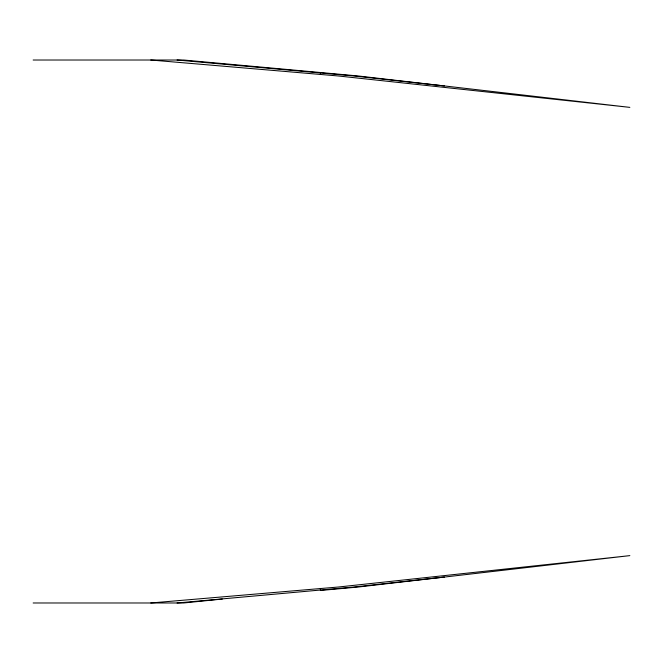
<?xml version="1.0" encoding="UTF-8"?>
<svg xmlns="http://www.w3.org/2000/svg" width="663" height="663" viewBox="0 0 663 663"><rect width="100%" height="100%" fill="white"/><g stroke="black" fill="none" stroke-linecap="round" stroke-linejoin="round"><path stroke-width="0.99" d="M444.392 577.067L353.611 587.037L177.071 602.982M222.304 599.054L183.651 602.982L33.15 602.982M150.774 602.982L338.13 587.037L629.85 555.627L358.153 587.037L320.411 590.484L320.411 588.545M33.15 60.018L183.651 60.018L358.153 75.963L629.85 107.373L338.13 75.963L150.774 60.018M177.071 60.018L353.611 75.963L444.392 85.933M320.411 72.88L320.411 74.455"/></g></svg>
